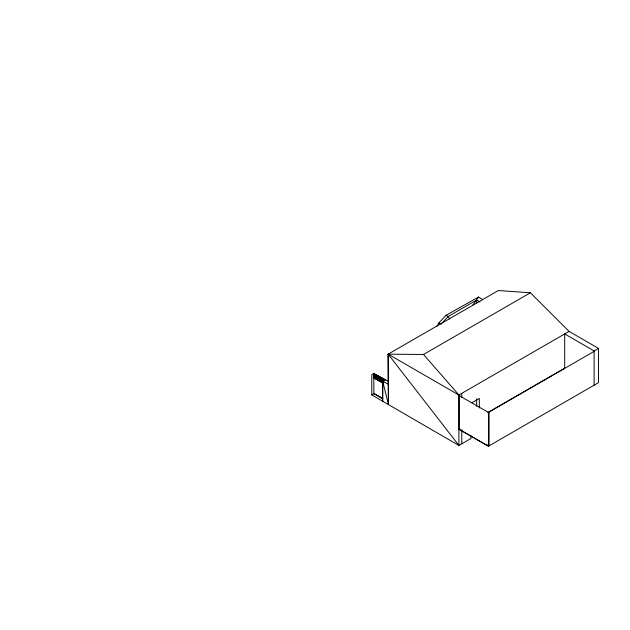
<?xml version="1.0" encoding="UTF-8"?>
<svg xmlns="http://www.w3.org/2000/svg" width="630" height="630" viewBox="0 0 630 630"><rect width="100%" height="100%" fill="white"/><g stroke="black" fill="none" stroke-linecap="round" stroke-linejoin="round"><path stroke-width="0.94" d="M436.921 326.253L438.874 322.891L446.079 315.276L478.516 297.084L482.643 299.47M472.555 305.511L478.516 297.084L477.288 298.573M479.95 301.967L476.65 300.061L448.19 316.496L440.984 324.103L438.874 322.891M374.252 373.228L371.779 374.653L371.779 394.923L458.908 445.457L470.972 438.488L470.972 435.637M382.56 398.766L373.842 393.734L373.842 373.558L388.474 381.441M373.842 373.787L374.645 373.795L373.929 373.834L373.929 378.047M375.197 374.574L375.519 378.961L375.197 374.574L375.913 374.527M375.834 374.937L376.551 374.889L375.834 374.937L376.149 379.331L376.149 375.118M377.102 375.669L377.819 375.622L377.102 375.669L377.425 380.063L377.425 375.858M378.378 376.401L378.693 380.796L378.378 376.401L379.095 376.362M379.646 377.142L379.961 381.536L379.646 377.142L380.363 377.094M380.284 377.504L381 377.457L380.284 377.504L380.599 381.898L380.599 377.685M381.552 378.236L382.268 378.197L381.552 378.236L381.875 382.63L381.875 378.425M385.363 379.646L382.693 381.182L388.419 404.436L388.135 354.162L423.525 354.469L530.413 292.761L569.087 331.404L598.5 348.382L598.5 382.654L488.392 446.221L458.908 429.282M382.827 381.496L382.827 378.969L383.536 378.929M383.473 379.347L384.19 379.307L383.473 379.347L383.473 381.032M388.308 384.229L382.693 381.182L382.693 401.452L382.693 381.182M371.779 394.923L374.244 393.506M569.087 331.404L458.908 395.018L388.135 354.162L498.322 290.548L530.413 292.761M458.908 395.475L488.486 412.437L488.486 446.166L459.073 429.188L459.073 395.38M471.807 402.791L479.343 398.443L479.343 407.964M487.841 412.579L564.701 368.204L564.701 333.939L594.114 350.918L598.5 348.382M459.073 429.188L459.672 428.841M488.321 412.453L594.114 351.375M488.486 412.437L489.077 412.091L489.077 445.827L487.431 444.874M446.079 315.276L448.19 316.496L449.552 318.961M384.513 379.488L384.111 379.717M373.842 373.558L384.938 379.961M382.827 378.969L383.142 381.685M373.842 378L374.244 378.228L374.244 374.023M375.031 393.963L382.19 398.081M423.525 354.469L458.908 395.018L458.908 445.457L388.135 354.162L388.419 404.436M476.65 300.061L476.729 302.983M594.114 350.918L594.114 385.182M476.666 398.806L476.666 406.421M461.766 393.364L461.766 397.286M461.766 429.534L461.766 443.803M383.796 379.536L383.796 381.221M374.882 374.385L374.882 378.599L374.882 374.385M376.787 375.488L376.787 379.701L376.787 375.488M378.055 376.22L378.055 380.433L378.055 376.22M379.331 376.953L379.331 381.166L379.331 376.953M381.237 378.055L381.237 382.268L381.237 378.055M382.505 378.787L382.505 383.001L382.505 378.787"/></g></svg>
